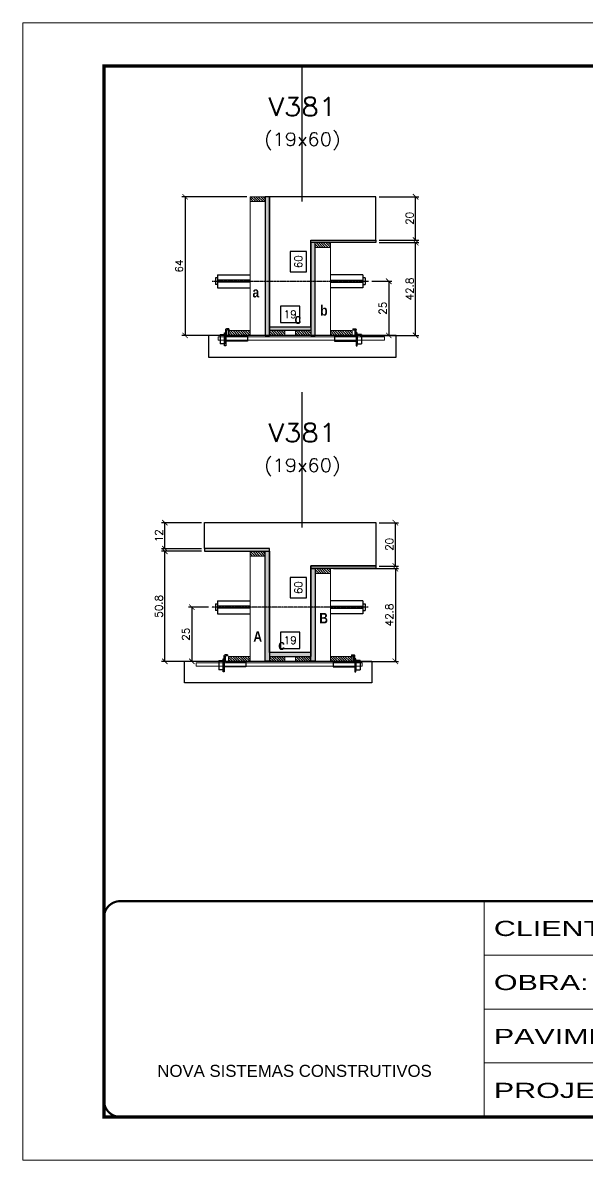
# Model space of a CAD drawing. Extents: x 137137 to 143418, y 10464 to 34486.
# Drawn here: x 137137 to 137657, y 19653 to 20703 of the extents above; entities that cross this region are included whole.
import ezdxf
from ezdxf.enums import TextEntityAlignment as Align

# ---------------------------------------------------------------- set-up
doc = ezdxf.new("R2010")
doc.units = 0
for name, pattern in [('CONTINUO', [0]), ('DASHED', [0.75, 0.5, -0.25]), ('HIDDEN', [0.375, 0.25, -0.125])]:
    doc.linetypes.add(name, pattern=pattern)
for name, color, linetype in [('barrote', 251, 'Continuous'), ('COTA', 241, 'Continuous'), ('Cota Seção (2x)', 4, 'Continuous'), ('detalhes', 4, 'Continuous'), ('Painéis', 200, 'Continuous'), ('presilha', 1, 'Continuous'), ('TENSOR', 3, 'Continuous'), ('Texto de Titulo', 7, 'Continuous'), ('Texto Qtd Sarr', 242, 'Continuous')]:
    doc.layers.add(name, color=color, linetype=linetype)
for name, color, linetype, lineweight in [('CONCRETO', 251, 'Continuous', 25), ('Folhas', 255, 'Continuous', 9), ('Hachura', 251, 'Continuous', 9), ('Madeira', 126, 'Continuous', 18), ('SARRAFO DE PRESSAO', 251, 'DASHED', 9), ('SCO-___-LAJ', 2, 'Continuous', 0), ('Texto Seção', 7, 'Continuous', 15)]:
    doc.layers.add(name, color=color, linetype=linetype, lineweight=lineweight)
doc.styles.add('ARIAL', font='arial.ttf')
doc.styles.add('Romans', font='romans.shx')
doc.styles.add('TECNICA', font='techb___.ttf', dxfattribs={"height": 10})
doc.styles.add('Tecnologia', font='')
doc.styles.get('Tecnologia').set_extended_font_data('Forgotten Futurist')
doc.dimstyles.new('Cota Seção (2x)', dxfattribs={"dimtxt": 7, "dimasz": 5, "dimexe": 3, "dimexo": 3, "dimgap": 2, "dimtad": 3, "dimdec": 1, "dimlfac": 0.5, "dimzin": 12, "dimdsep": 46, "dimtxsty": 'Romans', "dimblk": 'ARCHTICK', "dimcen": 0, "dimclrd": 4, "dimclre": 4, "dimclrt": 1, "dimadec": 1, "dimazin": 3, "dimtfac": 1, "dimtdec": 1, "dimtmove": 0, "dimatfit": 3, "dimldrblk": 'OBLIQUE', "dimfxl": 1, "dimtolj": 1, "dimtzin": 12, "dimarcsym": 0})
doc.dimstyles.new('Cota Seção interna', dxfattribs={"dimtxt": 7, "dimasz": 6, "dimexe": 0.18, "dimexo": 2, "dimgap": -4, "dimtad": 3, "dimdec": 1, "dimlfac": 0.5, "dimzin": 12, "dimdsep": 46, "dimtxsty": 'Romans', "dimblk": 'ARCHTICK', "dimcen": 0.09, "dimse1": 1, "dimse2": 1, "dimsd1": 1, "dimsd2": 1, "dimclrd": 180, "dimclre": 5, "dimclrt": 1, "dimadec": 0, "dimazin": 3, "dimtfac": 1, "dimtdec": 1, "dimtofl": 0, "dimtmove": 0, "dimatfit": 3, "dimldrblk": 'ARCHTICK', "dimfxl": 1, "dimtolj": 1, "dimtzin": 0, "dimarcsym": 0})

# ---------------------------------------------------------------- blocks, each defined once
blk = doc.blocks.new('9999999999')
at = {"color": 30, "linetype": 'CONTINUO'}
for p, q in [((98564.6, 34230.2), (98564.6, 34429.4)), ((98564.6, 34379.6), (99584, 34379.6)), ((98564.6, 34329.8), (99488, 34329.8)), ((98564.6, 34280), (99488, 34280))]:
    blk.add_line(p, q, dxfattribs=at)
at = {"color": 30, "linetype": 'CONTINUO', "const_width": 2}
blk.add_lwpolyline([(99584, 34230.2), (99584, 34414.4, 0.414214), (99569, 34429.4), (98229, 34429.4, 0.414214), (98214, 34414.4), (98214, 34245.2, 0.414214), (98229, 34230.2), (99584, 34230.2)], format="xyb", dxfattribs=at)
at = {"layer": 'Folhas'}
blk.add_lwpolyline([(98139, 34190.2), (99624, 34190.2), (99624, 35240.2), (98139, 35240.2)], close=True, dxfattribs=at)
at = {"layer": 'Folhas', "color": 30, "const_width": 3}
blk.add_lwpolyline([(98214, 34230.2), (99584, 34230.2), (99584, 35200.2), (98214, 35200.2)], close=True, dxfattribs=at)
at = {"color": 7, "linetype": 'Continuous', "ltscale": 5, "style": 'ARIAL'}
blk.add_text('NOVA SISTEMAS CONSTRUTIVOS', height=11.059, dxfattribs=at).set_placement((98263.2, 34267.2))
at = {"layer": 'Folhas', "color": 7, "style": 'Tecnologia', "width": 1.5}
for s, p in [('CLIENTE:', (98573.7, 34397.2)), ('OBRA:', (98573.7, 34347.3)), ('PAVIMENTO:', (98573.7, 34297.5)), ('PROJETO:', (98573.7, 34247.7))]:
    blk.add_text(s, height=14, dxfattribs=at).set_placement(p)
blk = doc.blocks.new('_ArchTick')
at = {"color": 0, "linetype": 'ByBlock', "const_width": 0.15}
blk.add_lwpolyline([(-0.5, -0.5), (0.5, 0.5)], dxfattribs=at)
blk = doc.blocks.new('*D1391')
at = {"layer": 'COTA', "color": 4, "lineweight": -2, "transparency": 16777216}
for p, q in [((137466.1, 20499.9), (137502.8, 20499.9)), ((137499.8, 20414.3), (137499.8, 20499.9)), ((137448.5, 20414.3), (137502.8, 20414.3))]:
    blk.add_line(p, q, dxfattribs=at)
at = {"layer": 'Defpoints', "color": 0, "transparency": 16777216}
for p in [(137463.1, 20499.9), (137499.8, 20499.9), (137445.5, 20414.3)]:
    blk.add_point(p, dxfattribs=at)
at = {"layer": 'COTA', "color": 4, "lineweight": -2, "transparency": 16777216, "xscale": 5, "yscale": 5, "zscale": 5}
for p, rotation in [((137499.8, 20499.9), 90), ((137499.8, 20414.3), 270)]:
    blk.add_blockref('_ArchTick', p, dxfattribs=dict(at, rotation=rotation))
at = {"layer": 'COTA', "color": 1, "transparency": 16777216, "insert": (137494.3, 20457.1), "char_height": 7, "attachment_point": 5, "rotation": 90, "style": 'Romans'}
blk.add_mtext('\\A1;42.8', dxfattribs=at)
blk = doc.blocks.new('_Oblique')
at = {"color": 0, "linetype": 'ByBlock', "lineweight": -2}
blk.add_line((-0.5, -0.5), (0.5, 0.5), dxfattribs=at)
blk = doc.blocks.new('*D1392')
at = {"layer": 'COTA', "color": 4, "lineweight": -2, "transparency": 16777216}
for p, q in [((137466.1, 20542.3), (137502.8, 20542.3)), ((137499.8, 20502.3), (137499.8, 20542.3)), ((137466.1, 20502.3), (137502.8, 20502.3))]:
    blk.add_line(p, q, dxfattribs=at)
at = {"layer": 'Defpoints', "color": 0, "transparency": 16777216}
for p in [(137463.1, 20542.3), (137499.8, 20542.3), (137463.1, 20502.3)]:
    blk.add_point(p, dxfattribs=at)
at = {"layer": 'COTA', "color": 4, "lineweight": -2, "transparency": 16777216, "xscale": 5, "yscale": 5, "zscale": 5}
for p, rotation in [((137499.8, 20542.3), 90), ((137499.8, 20502.3), 270)]:
    blk.add_blockref('_ArchTick', p, dxfattribs=dict(at, rotation=rotation))
at = {"layer": 'COTA', "color": 1, "transparency": 16777216, "insert": (137494.3, 20522.3), "char_height": 7, "attachment_point": 5, "rotation": 90, "style": 'Romans'}
blk.add_mtext('\\A1;20', dxfattribs=at)
blk = doc.blocks.new('*D1393')
at = {"layer": 'Cota Seção (2x)', "color": 180, "lineweight": -2, "transparency": 16777216}
for p, q in [((137399.1, 20491.8), (137384.1, 20491.8)), ((137384.1, 20491.8), (137384.1, 20472.8)), ((137399.1, 20472.8), (137399.1, 20491.8)), ((137384.1, 20472.8), (137399.1, 20472.8))]:
    blk.add_line(p, q, dxfattribs=at)
at = {"layer": 'Defpoints', "color": 0, "transparency": 16777216}
for p in [(137403.1, 20542.3), (137403.1, 20542.3), (137403.1, 20422.3)]:
    blk.add_point(p, dxfattribs=at)
at = {"layer": 'Cota Seção (2x)', "color": 1, "transparency": 16777216, "insert": (137391.6, 20482.3), "char_height": 7, "attachment_point": 5, "rotation": 90, "style": 'Romans'}
blk.add_mtext('\\A1;60', dxfattribs=at)
blk = doc.blocks.new('PRESILHA METÁLICA 1')
at = {"layer": 'presilha'}
for p, q in [((7.5, 10.6), (7.5, 19.9)), ((12, 21), (8.6, 21)), ((9, 11.6), (9, 18.9)), ((12, 19.5), (9.6, 19.5)), ((12, 21), (12, 19.5)), ((0, 13), (6, 13)), ((0, 13), (0, 0)), ((6, 0), (0, 0)), ((6, 15.5), (7.5, 15.5)), ((6, -2.5), (6, 15.5)), ((6, 13), (6, 0)), ((7.5, 15.5), (7.5, -2.5)), ((37.5, 4.1), (7.5, 4.1)), ((37.5, 11), (9.6, 11)), ((37.5, 11), (37.5, 4.1)), ((7.5, -2.5), (6, -2.5))]:
    blk.add_line(p, q, dxfattribs=at)
for centre, radius, start, end in [((8.6, 19.9), 1.14, 90, 180), ((9.6, 18.9), 0.57, 90, 180), ((9.6, 11.6), 0.57, 180, 270)]:
    blk.add_arc(centre, radius, start, end, dxfattribs=at)
blk = doc.blocks.new('*D1394')
at = {"layer": 'Cota Seção (2x)', "color": 180, "lineweight": -2, "transparency": 16777216}
for p, q in [((137393.1, 20441.3), (137375.1, 20441.3)), ((137375.1, 20441.3), (137375.1, 20426.3)), ((137393.1, 20426.3), (137393.1, 20441.3)), ((137375.1, 20426.3), (137393.1, 20426.3))]:
    blk.add_line(p, q, dxfattribs=at)
at = {"layer": 'Defpoints', "color": 0, "transparency": 16777216}
for p in [(137365.1, 20414.3), (137403.1, 20422.3), (137403.1, 20414.3)]:
    blk.add_point(p, dxfattribs=at)
at = {"layer": 'Cota Seção (2x)', "color": 1, "transparency": 16777216, "insert": (137384.1, 20433.8), "char_height": 7, "attachment_point": 5, "style": 'Romans'}
blk.add_mtext('\\A1;19', dxfattribs=at)
blk = doc.blocks.new('*D1395')
at = {"layer": 'COTA', "color": 4, "lineweight": -2, "transparency": 16777216}
for p, q in [((137344.1, 20542.3), (137284.1, 20542.3)), ((137287.1, 20542.3), (137287.1, 20414.3)), ((137344.1, 20414.3), (137284.1, 20414.3))]:
    blk.add_line(p, q, dxfattribs=at)
at = {"layer": 'Defpoints', "color": 0, "transparency": 16777216}
for p in [(137347.1, 20542.3), (137287.1, 20414.3), (137347.1, 20414.3)]:
    blk.add_point(p, dxfattribs=at)
at = {"layer": 'COTA', "color": 4, "lineweight": -2, "transparency": 16777216, "xscale": 5, "yscale": 5, "zscale": 5}
for p, rotation in [((137287.1, 20542.3), 90), ((137287.1, 20414.3), 270)]:
    blk.add_blockref('_ArchTick', p, dxfattribs=dict(at, rotation=rotation))
at = {"layer": 'COTA', "color": 1, "transparency": 16777216, "insert": (137281.6, 20478.3), "char_height": 7, "attachment_point": 5, "rotation": 90, "style": 'Romans'}
blk.add_mtext('\\A1;64', dxfattribs=at)
blk = doc.blocks.new('*D1396')
at = {"layer": 'COTA', "color": 4, "lineweight": -2, "transparency": 16777216}
for p, q in [((137459.4, 20464.3), (137478, 20464.3)), ((137475, 20464.3), (137475, 20414.3)), ((137459.4, 20414.3), (137478, 20414.3))]:
    blk.add_line(p, q, dxfattribs=at)
at = {"layer": 'Defpoints', "color": 0, "transparency": 16777216}
for p in [(137456.4, 20464.3), (137456.4, 20414.3), (137475, 20414.3)]:
    blk.add_point(p, dxfattribs=at)
at = {"layer": 'COTA', "color": 4, "lineweight": -2, "transparency": 16777216, "xscale": 5, "yscale": 5, "zscale": 5}
for p, rotation in [((137475, 20464.3), 90), ((137475, 20414.3), 270)]:
    blk.add_blockref('_ArchTick', p, dxfattribs=dict(at, rotation=rotation))
at = {"layer": 'COTA', "color": 1, "transparency": 16777216, "insert": (137469.5, 20439.3), "char_height": 7, "attachment_point": 5, "rotation": 90, "style": 'Romans'}
blk.add_mtext('\\A1;25', dxfattribs=at)
blk = doc.blocks.new('titulo1')
at = {"layer": 'Defpoints', "color": 252, "linetype": 'HIDDEN', "ltscale": 2}
blk.add_line((0, 0), (0, 125), dxfattribs=at)
at = {"layer": 'Defpoints', "style": 'Romans', "oblique": 15}
blk.add_attdef('FOLHA', text='', height=10, dxfattribs=at).set_placement((0, 15.6), align=Align.MIDDLE_CENTER)
at = {"layer": 'Texto Qtd Sarr', "color": 3, "style": 'Romans', "oblique": 15}
for tag, height, p in [('TITULO', 17, (0, 71.4)), ('SEÇÃO', 12, (0, 41.5))]:
    blk.add_attdef(tag, text='', height=height, dxfattribs=at).set_placement(p, align=Align.MIDDLE_CENTER)
blk = doc.blocks.new('*D1397')
at = {"layer": 'COTA', "color": 4, "lineweight": -2, "transparency": 16777216}
for p, q in [((137302.1, 20215), (137265.4, 20215)), ((137268.4, 20113.4), (137268.4, 20215)), ((137319.7, 20113.4), (137265.4, 20113.4))]:
    blk.add_line(p, q, dxfattribs=at)
at = {"layer": 'Defpoints', "color": 0, "transparency": 16777216}
for p in [(137268.4, 20215), (137305.1, 20215), (137322.7, 20113.4)]:
    blk.add_point(p, dxfattribs=at)
at = {"layer": 'COTA', "color": 4, "lineweight": -2, "transparency": 16777216, "xscale": 5, "yscale": 5, "zscale": 5}
for p, rotation in [((137268.4, 20215), 90), ((137268.4, 20113.4), 270)]:
    blk.add_blockref('_ArchTick', p, dxfattribs=dict(at, rotation=rotation))
at = {"layer": 'COTA', "color": 1, "transparency": 16777216, "insert": (137262.9, 20164.2), "char_height": 7, "attachment_point": 5, "rotation": 90, "style": 'Romans'}
blk.add_mtext('\\A1;50.8', dxfattribs=at)
blk = doc.blocks.new('*D1398')
at = {"layer": 'COTA', "color": 4, "lineweight": -2, "transparency": 16777216}
for p, q in [((137302.1, 20241.4), (137265.4, 20241.4)), ((137268.4, 20217.4), (137268.4, 20241.4)), ((137302.1, 20217.4), (137265.4, 20217.4))]:
    blk.add_line(p, q, dxfattribs=at)
at = {"layer": 'Defpoints', "color": 0, "transparency": 16777216}
for p in [(137268.4, 20241.4), (137305.1, 20241.4), (137305.1, 20217.4)]:
    blk.add_point(p, dxfattribs=at)
at = {"layer": 'COTA', "color": 4, "lineweight": -2, "transparency": 16777216, "xscale": 5, "yscale": 5, "zscale": 5}
for p, rotation in [((137268.4, 20241.4), 90), ((137268.4, 20217.4), 270)]:
    blk.add_blockref('_ArchTick', p, dxfattribs=dict(at, rotation=rotation))
at = {"layer": 'COTA', "color": 1, "transparency": 16777216, "insert": (137262.9, 20229.4), "char_height": 7, "attachment_point": 5, "rotation": 90, "style": 'Romans'}
blk.add_mtext('\\A1;12', dxfattribs=at)
blk = doc.blocks.new('*D1399')
at = {"layer": 'Cota Seção (2x)', "color": 180, "lineweight": -2, "transparency": 16777216}
for p, q in [((137399.1, 20190.9), (137384.1, 20190.9)), ((137384.1, 20190.9), (137384.1, 20171.9)), ((137399.1, 20171.9), (137399.1, 20190.9)), ((137384.1, 20171.9), (137399.1, 20171.9))]:
    blk.add_line(p, q, dxfattribs=at)
at = {"layer": 'Defpoints', "color": 0, "transparency": 16777216}
for p in [(137365.1, 20241.4), (137403.1, 20241.4), (137365.1, 20121.4)]:
    blk.add_point(p, dxfattribs=at)
at = {"layer": 'Cota Seção (2x)', "color": 1, "transparency": 16777216, "insert": (137391.6, 20181.4), "char_height": 7, "attachment_point": 5, "rotation": 90, "style": 'Romans'}
blk.add_mtext('\\A1;60', dxfattribs=at)
blk = doc.blocks.new('*D1384')
at = {"layer": 'Cota Seção (2x)', "color": 180, "lineweight": -2, "transparency": 16777216}
for p, q in [((137393.1, 20140.4), (137375.1, 20140.4)), ((137375.1, 20140.4), (137375.1, 20125.4)), ((137393.1, 20125.4), (137393.1, 20140.4)), ((137375.1, 20125.4), (137393.1, 20125.4))]:
    blk.add_line(p, q, dxfattribs=at)
at = {"layer": 'Defpoints', "color": 0, "transparency": 16777216}
for p in [(137365.1, 20121.4), (137365.1, 20113.4), (137403.1, 20113.4)]:
    blk.add_point(p, dxfattribs=at)
at = {"layer": 'Cota Seção (2x)', "color": 1, "transparency": 16777216, "insert": (137384.1, 20132.9), "char_height": 7, "attachment_point": 5, "style": 'Romans'}
blk.add_mtext('\\A1;19', dxfattribs=at)
blk = doc.blocks.new('*D1385')
at = {"layer": 'COTA', "color": 4, "lineweight": -2, "transparency": 16777216}
for p, q in [((137424.1, 20199), (137484.1, 20199)), ((137481.1, 20199), (137481.1, 20113.4)), ((137424.1, 20113.4), (137484.1, 20113.4))]:
    blk.add_line(p, q, dxfattribs=at)
at = {"layer": 'Defpoints', "color": 0, "transparency": 16777216}
for p in [(137421.1, 20199), (137421.1, 20113.4), (137481.1, 20113.4)]:
    blk.add_point(p, dxfattribs=at)
at = {"layer": 'COTA', "color": 4, "lineweight": -2, "transparency": 16777216, "xscale": 5, "yscale": 5, "zscale": 5}
for p, rotation in [((137481.1, 20199), 90), ((137481.1, 20113.4), 270)]:
    blk.add_blockref('_ArchTick', p, dxfattribs=dict(at, rotation=rotation))
at = {"layer": 'COTA', "color": 1, "transparency": 16777216, "insert": (137475.6, 20156.2), "char_height": 7, "attachment_point": 5, "rotation": 90, "style": 'Romans'}
blk.add_mtext('\\A1;42.8', dxfattribs=at)
blk = doc.blocks.new('*D1386')
at = {"layer": 'COTA', "color": 4, "lineweight": -2, "transparency": 16777216}
for p, q in [((137308.8, 20163.4), (137290.3, 20163.4)), ((137293.3, 20163.4), (137293.3, 20113.4)), ((137308.8, 20113.4), (137290.3, 20113.4))]:
    blk.add_line(p, q, dxfattribs=at)
at = {"layer": 'Defpoints', "color": 0, "transparency": 16777216}
for p in [(137311.8, 20163.4), (137293.3, 20113.4), (137311.8, 20113.4)]:
    blk.add_point(p, dxfattribs=at)
at = {"layer": 'COTA', "color": 4, "lineweight": -2, "transparency": 16777216, "xscale": 5, "yscale": 5, "zscale": 5}
for p, rotation in [((137293.3, 20163.4), 90), ((137293.3, 20113.4), 270)]:
    blk.add_blockref('_ArchTick', p, dxfattribs=dict(at, rotation=rotation))
at = {"layer": 'COTA', "color": 1, "transparency": 16777216, "insert": (137287.8, 20138.4), "char_height": 7, "attachment_point": 5, "rotation": 90, "style": 'Romans'}
blk.add_mtext('\\A1;25', dxfattribs=at)
blk = doc.blocks.new('*D1400')
at = {"layer": 'COTA', "color": 4, "lineweight": -2, "transparency": 16777216}
for p, q in [((137466.1, 20241.4), (137484.1, 20241.4)), ((137481.1, 20201.4), (137481.1, 20241.4)), ((137466.1, 20201.4), (137484.1, 20201.4))]:
    blk.add_line(p, q, dxfattribs=at)
at = {"layer": 'Defpoints', "color": 0, "transparency": 16777216}
for p in [(137463.1, 20241.4), (137481.1, 20241.4), (137463.1, 20201.4)]:
    blk.add_point(p, dxfattribs=at)
at = {"layer": 'COTA', "color": 4, "lineweight": -2, "transparency": 16777216, "xscale": 5, "yscale": 5, "zscale": 5}
for p, rotation in [((137481.1, 20241.4), 90), ((137481.1, 20201.4), 270)]:
    blk.add_blockref('_ArchTick', p, dxfattribs=dict(at, rotation=rotation))
at = {"layer": 'COTA', "color": 1, "transparency": 16777216, "insert": (137475.6, 20221.4), "char_height": 7, "attachment_point": 5, "rotation": 90, "style": 'Romans'}
blk.add_mtext('\\A1;20', dxfattribs=at)

msp = doc.modelspace()

# ---------------------------------------------------------------- hatches: boundary and pattern name
at = {"layer": 'Hachura'}
h = msp.add_hatch(dxfattribs=at)
h.set_pattern_fill('ANSI31', color=256, scale=0.5, angle=270, style=0)
h.set_pattern_definition([(315, (160252.9402, 12234.6678), (1.12253202, 1.12253202), [])])
h.paths.add_polyline_path([(137347.12, 20537.91), (137347.12, 20542.31), (137361.12, 20542.31), (137361.12, 20537.91)])
h = msp.add_hatch(color=256, dxfattribs=at)
h.dxf.hatch_style = 1
h.paths.add_polyline_path([(137365.12, 20542.31), (137361.12, 20542.31), (137361.12, 20414.31), (137365.12, 20414.31)])
h = msp.add_hatch(color=256, dxfattribs=at)
h.dxf.hatch_style = 1
h.paths.add_polyline_path([(137403.12, 20499.91), (137403.12, 20502.31), (137463.12, 20502.31), (137463.12, 20499.91)])
h = msp.add_hatch(color=256, dxfattribs=at)
h.dxf.hatch_style = 1
h.paths.add_polyline_path([(137407.12, 20499.91), (137403.12, 20499.91), (137403.12, 20414.31), (137407.12, 20414.31)])
h = msp.add_hatch(dxfattribs=at)
h.set_pattern_fill('ANSI31', color=256, scale=0.5, angle=270, style=0)
h.set_pattern_definition([(315, (160312.9402, 12192.2678), (1.12253202, 1.12253202), [])])
h.paths.add_polyline_path([(137407.12, 20495.51), (137407.12, 20499.91), (137421.12, 20499.91), (137421.12, 20495.51)])
h = msp.add_hatch(dxfattribs=at)
h.set_pattern_fill('ANSI31', color=256, scale=0.5, angle=270, style=0)
h.set_pattern_definition([(315, (160218.9402, 12184.6678), (1.12253202, 1.12253202), [])])
h.paths.add_polyline_path([(137347.12, 20414.31), (137347.12, 20418.71), (137327.12, 20418.71), (137327.12, 20414.31)])
h = msp.add_hatch(color=256, dxfattribs=at)
h.dxf.hatch_style = 1
h.paths.add_polyline_path([(137365.12, 20418.71), (137365.12, 20422.31), (137403.12, 20422.31), (137403.12, 20418.71)])
h = msp.add_hatch(dxfattribs=at)
h.set_pattern_fill('ANSI31', color=256, scale=0.5, angle=270, style=0)
h.set_pattern_definition([(315, (160321.7423, 12184.6678), (1.12253202, 1.12253202), [])])
h.paths.add_polyline_path([(137365.12, 20414.31), (137365.12, 20418.71), (137379.12, 20418.71), (137379.12, 20414.31)])
h = msp.add_hatch(dxfattribs=at)
h.set_pattern_fill('ANSI31', color=256, scale=0.5, angle=270, style=0)
h.set_pattern_definition([(315, (160321.7402, 12184.6678), (1.12253202, 1.12253202), [])])
h.paths.add_polyline_path([(137403.12, 20414.31), (137403.12, 20418.71), (137389.12, 20418.71), (137389.12, 20414.31)])
h = msp.add_hatch(dxfattribs=at)
h.set_pattern_fill('ANSI31', color=256, scale=0.5, angle=270, style=0)
h.set_pattern_definition([(315, (160312.9402, 12184.6678), (1.12253202, 1.12253202), [])])
h.paths.add_polyline_path([(137441.12, 20414.31), (137441.12, 20418.71), (137421.12, 20418.71), (137421.12, 20414.31)])
h = msp.add_hatch(color=256, dxfattribs=at)
h.dxf.hatch_style = 1
h.paths.add_polyline_path([(137365.12, 20215.02), (137365.12, 20217.42), (137305.12, 20217.42), (137305.12, 20215.02)])
h = msp.add_hatch(dxfattribs=at)
h.set_pattern_fill('ANSI31', color=256, scale=0.5, angle=270, style=0)
h.set_pattern_definition([(315, (160312.9402, 11907.3753), (1.12253202, 1.12253202), [])])
h.paths.add_polyline_path([(137361.12, 20210.62), (137361.12, 20215.02), (137347.12, 20215.02), (137347.12, 20210.62)])
h = msp.add_hatch(color=256, dxfattribs=at)
h.dxf.hatch_style = 1
h.paths.add_polyline_path([(137361.12, 20215.02), (137365.12, 20215.02), (137365.12, 20113.42), (137361.12, 20113.42)])
h = msp.add_hatch(color=256, dxfattribs=at)
h.dxf.hatch_style = 1
h.paths.add_polyline_path([(137403.12, 20199.02), (137403.12, 20201.42), (137463.12, 20201.42), (137463.12, 20199.02)])
h = msp.add_hatch(color=256, dxfattribs=at)
h.dxf.hatch_style = 1
h.paths.add_polyline_path([(137403.12, 20199.02), (137407.12, 20199.02), (137407.12, 20113.42), (137403.12, 20113.42)])
h = msp.add_hatch(dxfattribs=at)
h.set_pattern_fill('ANSI31', color=256, scale=0.5, angle=270, style=0)
h.set_pattern_definition([(315, (160252.9402, 11891.3753), (1.12253202, 1.12253202), [])])
h.paths.add_polyline_path([(137421.12, 20194.62), (137421.12, 20199.02), (137407.12, 20199.02), (137407.12, 20194.62)])
h = msp.add_hatch(color=256, dxfattribs=at)
h.dxf.hatch_style = 1
h.paths.add_polyline_path([(137403.12, 20117.82), (137403.12, 20121.42), (137365.12, 20121.42), (137365.12, 20117.82)])
h = msp.add_hatch(dxfattribs=at)
h.set_pattern_fill('ANSI31', color=256, scale=0.5, angle=270, style=0)
h.set_pattern_definition([(315, (160312.9402, 11883.7753), (1.12253202, 1.12253202), [])])
h.paths.add_polyline_path([(137327.12, 20113.42), (137327.12, 20117.82), (137347.12, 20117.82), (137347.12, 20113.42)])
h = msp.add_hatch(dxfattribs=at)
h.set_pattern_fill('ANSI31', color=256, scale=0.5, angle=270, style=0)
h.set_pattern_definition([(315, (160321.7402, 11883.7753), (1.12253202, 1.12253202), [])])
h.paths.add_polyline_path([(137365.12, 20113.42), (137365.12, 20117.82), (137379.12, 20117.82), (137379.12, 20113.42)])
h = msp.add_hatch(dxfattribs=at)
h.set_pattern_fill('ANSI31', color=256, scale=0.5, angle=270, style=0)
h.set_pattern_definition([(315, (160321.7423, 11883.7753), (1.12253202, 1.12253202), [])])
h.paths.add_polyline_path([(137403.12, 20113.42), (137403.12, 20117.82), (137389.12, 20117.82), (137389.12, 20113.42)])
h = msp.add_hatch(dxfattribs=at)
h.set_pattern_fill('ANSI31', color=256, scale=0.5, angle=270, style=0)
h.set_pattern_definition([(315, (160218.9402, 11883.7753), (1.12253202, 1.12253202), [])])
h.paths.add_polyline_path([(137421.12, 20113.42), (137421.12, 20117.82), (137441.12, 20117.82), (137441.12, 20113.42)])

# ---------------------------------------------------------------- linework, layer by layer
at = {"ltscale": 3}
for p, q in [((137315.12, 20467.28), (137315.12, 20461.28)), ((137317.12, 20467.28), (137315.12, 20467.28)), ((137317.12, 20470.28), (137317.12, 20458.28)), ((137317.12, 20470.28), (137347.12, 20470.28)), ((137347.12, 20465.28), (137317.12, 20465.28)), ((137451.12, 20470.28), (137421.12, 20470.28)), ((137421.12, 20465.28), (137451.12, 20465.28)), ((137451.12, 20470.28), (137451.12, 20458.28)), ((137453.12, 20467.28), (137451.12, 20467.28)), ((137453.12, 20467.28), (137453.12, 20461.28)), ((137317.12, 20461.28), (137315.12, 20461.28)), ((137347.12, 20463.28), (137317.12, 20463.28)), ((137317.12, 20458.28), (137347.12, 20458.28)), ((137421.12, 20463.28), (137451.12, 20463.28)), ((137451.12, 20458.28), (137421.12, 20458.28)), ((137451.12, 20461.28), (137453.12, 20461.28)), ((137315.12, 20166.39), (137315.12, 20160.39)), ((137315.12, 20166.39), (137317.12, 20166.39)), ((137317.12, 20160.39), (137315.12, 20160.39)), ((137317.12, 20169.39), (137317.12, 20157.39)), ((137317.12, 20169.39), (137347.12, 20169.39)), ((137347.12, 20164.39), (137317.12, 20164.39)), ((137347.12, 20162.39), (137317.12, 20162.39)), ((137451.12, 20169.39), (137421.12, 20169.39)), ((137421.12, 20164.39), (137451.12, 20164.39)), ((137421.12, 20162.39), (137451.12, 20162.39)), ((137451.12, 20169.39), (137451.12, 20157.39)), ((137451.12, 20166.39), (137453.12, 20166.39)), ((137451.12, 20160.39), (137453.12, 20160.39)), ((137453.12, 20166.39), (137453.12, 20160.39)), ((137317.12, 20157.39), (137347.12, 20157.39)), ((137451.12, 20157.39), (137421.12, 20157.39))]:
    msp.add_line(p, q, dxfattribs=at)
at = {"layer": 'barrote'}
for points in [[(137308.76, 20394.31), (137481.72, 20394.31), (137481.72, 20414.31), (137308.76, 20414.31)], [(137459.49, 20093.42), (137286.52, 20093.42), (137286.52, 20113.42), (137459.49, 20113.42)]]:
    msp.add_lwpolyline(points, close=True, dxfattribs=at)
at = {"layer": 'CONCRETO'}
for points in [[(137403.12, 20502.31), (137463.12, 20502.31), (137463.12, 20542.31), (137403.12, 20542.31), (137403.12, 20542.31), (137365.12, 20542.31), (137365.12, 20418.71), (137365.12, 20418.71), (137365.12, 20422.31), (137403.12, 20422.31)], [(137403.12, 20201.42), (137403.12, 20117.82), (137403.12, 20117.82), (137403.12, 20121.42), (137365.12, 20121.42), (137365.12, 20217.42), (137305.12, 20217.42), (137305.12, 20241.42), (137365.12, 20241.42), (137365.12, 20241.42), (137403.12, 20241.42), (137463.12, 20241.42), (137463.12, 20201.42)]]:
    msp.add_lwpolyline(points, close=True, dxfattribs=at)
at = {"layer": 'Madeira'}
for points in [[(137347.12, 20537.91), (137347.12, 20542.31), (137361.12, 20542.31), (137361.12, 20537.91)], [(137347.12, 20542.31), (137361.12, 20542.31), (137361.12, 20414.31), (137347.12, 20414.31)], [(137407.12, 20495.51), (137407.12, 20499.91), (137421.12, 20499.91), (137421.12, 20495.51)], [(137407.12, 20499.91), (137421.12, 20499.91), (137421.12, 20414.31), (137407.12, 20414.31)], [(137347.12, 20414.31), (137347.12, 20418.71), (137327.12, 20418.71), (137327.12, 20414.31)], [(137365.12, 20414.31), (137365.12, 20418.71), (137379.12, 20418.71), (137379.12, 20414.31)], [(137403.12, 20414.31), (137403.12, 20418.71), (137389.12, 20418.71), (137389.12, 20414.31)], [(137441.12, 20414.31), (137441.12, 20418.71), (137421.12, 20418.71), (137421.12, 20414.31)], [(137361.12, 20210.62), (137361.12, 20215.02), (137347.12, 20215.02), (137347.12, 20210.62)], [(137361.12, 20215.02), (137347.12, 20215.02), (137347.12, 20113.42), (137361.12, 20113.42)], [(137421.12, 20194.62), (137421.12, 20199.02), (137407.12, 20199.02), (137407.12, 20194.62)], [(137421.12, 20199.02), (137407.12, 20199.02), (137407.12, 20113.42), (137421.12, 20113.42)], [(137327.12, 20113.42), (137327.12, 20117.82), (137347.12, 20117.82), (137347.12, 20113.42)], [(137365.12, 20113.42), (137365.12, 20117.82), (137379.12, 20117.82), (137379.12, 20113.42)], [(137403.12, 20113.42), (137403.12, 20117.82), (137389.12, 20117.82), (137389.12, 20113.42)], [(137421.12, 20113.42), (137421.12, 20117.82), (137441.12, 20117.82), (137441.12, 20113.42)]]:
    msp.add_lwpolyline(points, close=True, dxfattribs=at)
at = {"layer": 'Painéis'}
for points in [[(137365.12, 20542.31), (137361.12, 20542.31), (137361.12, 20414.31), (137365.12, 20414.31)], [(137403.12, 20499.91), (137403.12, 20502.31), (137463.12, 20502.31), (137463.12, 20499.91)], [(137407.12, 20499.91), (137403.12, 20499.91), (137403.12, 20414.31), (137407.12, 20414.31)], [(137365.12, 20418.71), (137365.12, 20422.31), (137403.12, 20422.31), (137403.12, 20418.71)], [(137365.12, 20215.02), (137365.12, 20217.42), (137305.12, 20217.42), (137305.12, 20215.02)], [(137361.12, 20215.02), (137365.12, 20215.02), (137365.12, 20113.42), (137361.12, 20113.42)], [(137403.12, 20199.02), (137403.12, 20201.42), (137463.12, 20201.42), (137463.12, 20199.02)], [(137403.12, 20199.02), (137407.12, 20199.02), (137407.12, 20113.42), (137403.12, 20113.42)], [(137403.12, 20117.82), (137403.12, 20121.42), (137365.12, 20121.42), (137365.12, 20117.82)]]:
    msp.add_lwpolyline(points, close=True, dxfattribs=at)
at = {"layer": 'SCO-___-LAJ', "color": 1}
for points in [[(137317.76, 20412.98), (137471.06, 20412.98), (137471.06, 20409.78), (137317.76, 20409.78)], [(137450.48, 20112.09), (137297.18, 20112.09), (137297.18, 20108.89), (137450.48, 20108.89)]]:
    msp.add_lwpolyline(points, close=True, dxfattribs=at)
at = {"layer": 'TENSOR', "linetype": 'HIDDEN', "ltscale": 0.5}
for p, q in [((137312.12, 20464.28), (137456.42, 20464.28)), ((137456.12, 20163.39), (137311.82, 20163.39))]:
    msp.add_line(p, q, dxfattribs=at)

# ---------------------------------------------------------------- block references
at = {"layer": 'presilha', "yscale": 0.6666666666666666, "zscale": 0.6666666666666666}
for p, xscale in [((137319.54, 20406.34), 0.6666666666666666), ((137449.99, 20406.34), -0.6666666666666666), ((137318.25, 20105.45), 0.6666666666666666), ((137448.7, 20105.45), -0.6666666666666666)]:
    msp.add_blockref('PRESILHA METÁLICA 1', p, dxfattribs=dict(at, xscale=xscale))
at = {"layer": 'SARRAFO DE PRESSAO', "color": 6, "linetype": 'ByBlock'}
msp.add_blockref('9999999999', (38998.31, -14537.33), dxfattribs=at)
at = {"layer": 'Texto Seção'}
ref = msp.add_blockref('titulo1', (137395.24, 20537.87), dxfattribs=at)
ref.add_attrib('TITULO', 'V381', dxfattribs={"layer": 'Texto de Titulo', "color": 7, "height": 17, "style": 'Romans', "width": 1.1}).set_placement((137395.24, 20625.37), align=Align.MIDDLE_CENTER)
ref.add_attrib('SEÇÃO', '(19x60)', dxfattribs={"layer": 'Texto de Titulo', "color": 7, "height": 12, "style": 'Romans', "width": 1.1}).set_placement((137395.24, 20595.37), align=Align.MIDDLE_CENTER)
ref = msp.add_blockref('titulo1', (137395.24, 20236.98), dxfattribs=at)
ref.add_attrib('TITULO', 'V381', dxfattribs={"layer": 'Texto de Titulo', "color": 7, "height": 17, "style": 'Romans', "width": 1.1}).set_placement((137395.24, 20324.48), align=Align.MIDDLE_CENTER)
ref.add_attrib('SEÇÃO', '(19x60)', dxfattribs={"layer": 'Texto de Titulo', "color": 7, "height": 12, "style": 'Romans', "width": 1.1}).set_placement((137395.24, 20294.48), align=Align.MIDDLE_CENTER)

# ---------------------------------------------------------------- texts
at = {"layer": 'detalhes', "style": 'TECNICA'}
for s, p in [('a', (137349.29, 20449.34)), ('b', (137411.83, 20432.5)), ('c', (137388.1, 20424.81)), ('B', (137410.95, 20148.45)), ('A', (137350.12, 20131.61)), ('c', (137373.04, 20123.91))]:
    msp.add_text(s, height=9.6, dxfattribs=at).set_placement(p)

# ---------------------------------------------------------------- dimensions: what is measured, and where the dimension line sits
at = {"layer": 'COTA'}
for base, p1, p2, picture, middle in [((137287.15, 20414.31), (137347.12, 20542.31), (137347.12, 20414.31), '*D1395', (137281.65, 20478.31)), ((137499.84, 20542.31), (137463.12, 20502.31), (137463.12, 20542.31), '*D1392', (137494.34, 20522.31)), ((137499.84, 20499.91), (137445.52, 20414.31), (137463.12, 20499.91), '*D1391', (137494.34, 20457.11)), ((137474.98, 20414.31), (137456.42, 20464.28), (137456.42, 20414.31), '*D1396', (137469.48, 20439.3)), ((137268.4, 20241.42), (137305.12, 20217.42), (137305.12, 20241.42), '*D1398', (137262.9, 20229.42)), ((137481.09, 20241.42), (137463.12, 20201.42), (137463.12, 20241.42), '*D1400', (137475.59, 20221.42)), ((137268.4, 20215.02), (137322.72, 20113.42), (137305.12, 20215.02), '*D1397', (137262.9, 20164.22)), ((137481.09, 20113.42), (137421.12, 20199.02), (137421.12, 20113.42), '*D1385', (137475.59, 20156.22)), ((137293.26, 20113.42), (137311.82, 20163.39), (137311.82, 20113.42), '*D1386', (137287.76, 20138.4))]:
    dim = msp.add_linear_dim(base=base, p1=p1, p2=p2, angle=90, dimstyle='Cota Seção (2x)', dxfattribs=at)
    dim.commit()
    dim.dimension.update_dxf_attribs({"geometry": picture, "text_midpoint": middle})
at = {"layer": 'Cota Seção (2x)'}
for base, p1, p2, angle, picture, middle in [((137403.12, 20542.31), (137403.12, 20422.31), (137403.12, 20542.31), 90, '*D1393', (137391.62, 20482.31)), ((137365.12, 20121.42), (137403.12, 20113.42), (137365.12, 20113.42), 180, '*D1384', (137384.12, 20132.92))]:
    dim = msp.add_linear_dim(base=base, p1=p1, p2=p2, angle=angle, dimstyle='Cota Seção interna', dxfattribs=at)
    dim.commit()
    dim.dimension.update_dxf_attribs({"geometry": picture, "text_midpoint": middle})
dim = msp.add_linear_dim(base=(137403.12, 20422.31), p1=(137365.12, 20414.31), p2=(137403.12, 20414.31), dimstyle='Cota Seção interna', dxfattribs=at)
dim.commit()
dim.dimension.update_dxf_attribs({"geometry": '*D1394', "text_midpoint": (137384.12, 20433.81)})
dim = msp.add_linear_dim(base=(137403.12, 20241.42), p1=(137365.12, 20121.42), p2=(137365.12, 20241.42), angle=90, dimstyle='Cota Seção interna', dxfattribs=at)
dim.commit()
dim.dimension.update_dxf_attribs({"geometry": '*D1399', "text_midpoint": (137403.12, 20181.42), "dimtype": 160})

doc.saveas('drawing.dxf')
